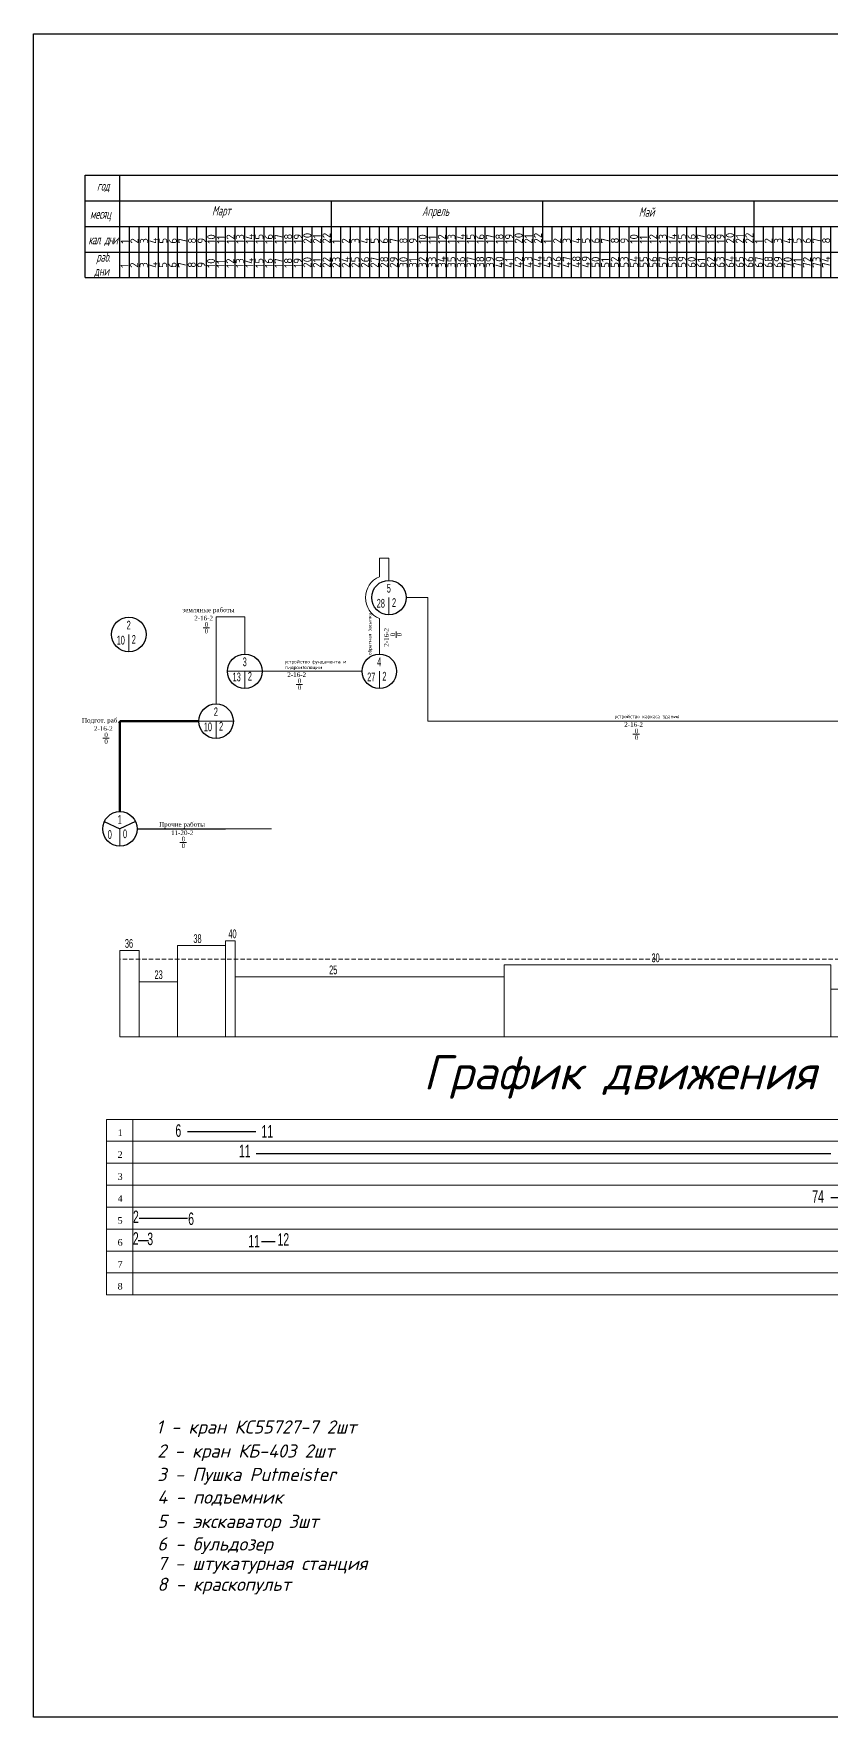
# Model space of a CAD drawing. Header units: millimetres. Extents: x 545956 to 559840, y 1708517 to 1711661.
# Drawn here: x 545956 to 546537, y 1710433 to 1711661 of the extents above; entities that cross this region are included whole.
import ezdxf

# ---------------------------------------------------------------- set-up
doc = ezdxf.new("R2010")
doc.units = ezdxf.units.MM
doc.header["$LTSCALE"] = 5
doc.linetypes.add('HIDDEN2', pattern=[4.7625, 3.175, -1.5875])
doc.layers.get('0').update_dxf_attribs({"lineweight": 30})
for name, color, linetype, lineweight in [('02 Тонкая линия', 3, 'Continuous', 25), ('ramochka', 18, 'Continuous', 50), ('text', 161, 'Continuous', 20), ('Тонкая', 250, 'Continuous', 5)]:
    doc.layers.add(name, color=color, linetype=linetype, lineweight=lineweight)
doc.styles.add('5-0.6', font='arial.ttf', dxfattribs={"height": 5})
doc.styles.add('GOST 2.304', font='CS_Gost2304.shx', dxfattribs={"width": 0.75, "oblique": 10})
doc.styles.get("Standard").update_dxf_attribs({"font": 'isocpeur.ttf'})
doc.styles.add('style2', font='isocpeui.ttf')
doc.styles.add('Римский -1.', font='times.ttf')

msp = doc.modelspace()

# ---------------------------------------------------------------- linework, layer by layer
at = {"ltscale": 0.1}
for p, q in [((545956.3, 1711661), (547671.7, 1711661)), ((545956.3, 1710433.4), (545956.3, 1711661)), ((547671.7, 1710433.4), (545956.3, 1710433.4))]:
    msp.add_line(p, q, dxfattribs=at)
at = {"color": 0, "lineweight": -2}
for p in [(546007.8, 1711086.5), (546030.6, 1711086.5)]:
    msp.add_line(p, (546019.2, 1711081.3), dxfattribs=at)
for centre in [(546215.2, 1711249.8), (546215.2, 1711249.8), (546215.2, 1711249.8), (546025.7, 1711223), (546025.7, 1711223), (546025.7, 1711223), (546110.2, 1711196.1), (546110.2, 1711196.1), (546110.2, 1711196.1), (546208.2, 1711196.1), (546208.2, 1711196.1), (546208.2, 1711196.1), (546089.2, 1711159.7), (546089.2, 1711159.7), (546089.2, 1711159.7), (546019.2, 1711081.2), (546019.2, 1711081.2), (546019.2, 1711081.2)]:
    msp.add_circle(centre, 12.6, dxfattribs=at)
at = {"layer": 'ramochka', "color": 7, "lineweight": 30}
for p, q in [((545993.9, 1711557.8), (547658.2, 1711557.8)), ((545993.9, 1711483.2), (545993.9, 1711557.8)), ((546019.2, 1711483.2), (546019.2, 1711557.8)), ((545993.9, 1711539.2), (547658.2, 1711539.2)), ((546019.2, 1711483.2), (546019.2, 1711539.2)), ((546173.3, 1711483.2), (546173.3, 1711539.2)), ((546327.2, 1711483.2), (546327.2, 1711539.2)), ((546481.2, 1711483.2), (546481.2, 1711539.2)), ((545993.9, 1711520.5), (547658.2, 1711520.5)), ((546026.2, 1711483.2), (546026.2, 1711520.5)), ((546033.2, 1711483.2), (546033.2, 1711520.5)), ((546040.2, 1711483.2), (546040.2, 1711520.5)), ((546047.2, 1711483.2), (546047.2, 1711520.5)), ((546054.2, 1711483.2), (546054.2, 1711520.5)), ((546061.2, 1711483.2), (546061.2, 1711520.5)), ((546068.2, 1711483.2), (546068.2, 1711520.5)), ((546075.2, 1711483.2), (546075.2, 1711520.5)), ((546082.2, 1711483.2), (546082.2, 1711520.5)), ((546089.2, 1711483.2), (546089.2, 1711520.5)), ((546096.2, 1711483.2), (546096.2, 1711520.5)), ((546103.2, 1711483.2), (546103.2, 1711520.5)), ((546110.2, 1711483.2), (546110.2, 1711520.5)), ((546117.2, 1711483.2), (546117.2, 1711520.5)), ((546124.2, 1711483.2), (546124.2, 1711520.5)), ((546131.2, 1711483.2), (546131.2, 1711520.5)), ((546138.2, 1711483.2), (546138.2, 1711520.5)), ((546145.2, 1711483.2), (546145.2, 1711520.5)), ((546152.2, 1711483.2), (546152.2, 1711520.5)), ((546159.2, 1711483.2), (546159.2, 1711520.5)), ((546166.2, 1711483.2), (546166.2, 1711520.5)), ((546180.2, 1711483.2), (546180.2, 1711520.5)), ((546187.2, 1711483.2), (546187.2, 1711520.5)), ((546194.2, 1711483.2), (546194.2, 1711520.5)), ((546201.2, 1711483.2), (546201.2, 1711520.5)), ((546208.2, 1711483.2), (546208.2, 1711520.5)), ((546215.2, 1711483.2), (546215.2, 1711520.5)), ((546222.2, 1711483.2), (546222.2, 1711520.5)), ((546229.2, 1711483.2), (546229.2, 1711520.5)), ((546236.2, 1711483.2), (546236.2, 1711520.5)), ((546243.2, 1711483.2), (546243.2, 1711520.5)), ((546250.2, 1711483.2), (546250.2, 1711520.5)), ((546250.2, 1711483.2), (546250.2, 1711520.5)), ((546257.2, 1711483.2), (546257.2, 1711520.5)), ((546264.2, 1711483.2), (546264.2, 1711520.5)), ((546271.2, 1711483.2), (546271.2, 1711520.5)), ((546278.2, 1711483.2), (546278.2, 1711520.5)), ((546285.2, 1711483.2), (546285.2, 1711520.5)), ((546292.2, 1711483.2), (546292.2, 1711520.5)), ((546299.2, 1711483.2), (546299.2, 1711520.5)), ((546306.2, 1711483.2), (546306.2, 1711520.5)), ((546313.2, 1711483.2), (546313.2, 1711520.5)), ((546320.2, 1711483.2), (546320.2, 1711520.5)), ((546327.2, 1711483.2), (546327.2, 1711520.5)), ((546334.2, 1711483.2), (546334.2, 1711520.5)), ((546341.2, 1711483.2), (546341.2, 1711520.5)), ((546348.2, 1711483.2), (546348.2, 1711520.5)), ((546355.2, 1711483.2), (546355.2, 1711520.5)), ((546362.2, 1711483.2), (546362.2, 1711520.5)), ((546369.2, 1711483.2), (546369.2, 1711520.5)), ((546376.2, 1711483.2), (546376.2, 1711520.5)), ((546383.2, 1711483.2), (546383.2, 1711520.5)), ((546390.2, 1711483.2), (546390.2, 1711520.5)), ((546397.2, 1711483.2), (546397.2, 1711520.5)), ((546404.2, 1711483.2), (546404.2, 1711520.5)), ((546404.2, 1711483.2), (546404.2, 1711520.5)), ((546411.2, 1711483.2), (546411.2, 1711520.5)), ((546418.2, 1711483.2), (546418.2, 1711520.5)), ((546425.2, 1711483.2), (546425.2, 1711520.5)), ((546432.2, 1711483.2), (546432.2, 1711520.5)), ((546439.2, 1711483.2), (546439.2, 1711520.5)), ((546446.2, 1711483.2), (546446.2, 1711520.5)), ((546453.2, 1711483.2), (546453.2, 1711520.5)), ((546460.2, 1711483.2), (546460.2, 1711520.5)), ((546467.2, 1711483.2), (546467.2, 1711520.5)), ((546474.2, 1711483.2), (546474.2, 1711520.5)), ((546481.2, 1711483.2), (546481.2, 1711520.5)), ((546488.2, 1711483.2), (546488.2, 1711520.5)), ((546495.2, 1711483.2), (546495.2, 1711520.5)), ((546502.2, 1711483.2), (546502.2, 1711520.5)), ((546509.2, 1711483.2), (546509.2, 1711520.5)), ((546516.2, 1711483.2), (546516.2, 1711520.5)), ((546523.2, 1711483.2), (546523.2, 1711520.5)), ((546530.2, 1711483.2), (546530.2, 1711520.5)), ((546537.2, 1711483.2), (546537.2, 1711520.5)), ((545993.9, 1711501.8), (547623.2, 1711501.8)), ((546030.1, 1711501.8), (547659.4, 1711501.8)), ((545993.9, 1711483.2), (547658.2, 1711483.2))]:
    msp.add_line(p, q, dxfattribs=at)
at = {"layer": 'Тонкая', "linetype": 'ByBlock', "ltscale": 0.2}
for p, q in [((546208.2, 1711265.1), (546208.2, 1711278.6)), ((546208.2, 1711278.6), (546215.2, 1711278.6)), ((546215.2, 1711278.6), (546215.2, 1711262.3)), ((546215.2, 1711262.3), (546215.2, 1711278.6)), ((546215.2, 1711249.8), (546215.2, 1711237.2)), ((546227.8, 1711249.8), (546243.5, 1711249.8)), ((546243.5, 1711249.8), (546243.5, 1711159.7)), ((546089.2, 1711235.8), (546110.2, 1711235.8)), ((546089.2, 1711235.8), (546089.2, 1711172.3)), ((546110.2, 1711235.8), (546110.2, 1711208.7)), ((546208.2, 1711208.7), (546208.2, 1711234.5)), ((546025.7, 1711223), (546025.7, 1711210.4)), ((546097.7, 1711196.1), (546122.8, 1711196.1)), ((546110.2, 1711196.1), (546110.2, 1711183.6)), ((546122.8, 1711196.1), (546195.7, 1711196.1)), ((546208.2, 1711196.1), (546208.2, 1711183.6)), ((546076.7, 1711159.7), (546101.8, 1711159.7)), ((546089.2, 1711159.7), (546089.2, 1711147.2)), ((546243.5, 1711159.7), (546545.7, 1711159.7)), ((546019.2, 1711081.2), (546019.2, 1711068.7)), ((546031.8, 1711081.2), (546129.7, 1711081.2)), ((546019.2, 1710992.6), (546033.2, 1710992.6)), ((546019.2, 1710992.6), (546019.2, 1710929.6)), ((546033.2, 1710992.6), (546033.2, 1710929.6)), ((546033.2, 1710989.1), (546033.2, 1710992.6)), ((546061.2, 1710929.6), (546061.2, 1710996.1)), ((546061.2, 1710996.1), (546096.2, 1710996.1)), ((546096.2, 1710929.6), (546096.2, 1710999.6)), ((546096.2, 1710999.6), (546103.2, 1710999.6)), ((546096.2, 1710996.1), (546096.2, 1710929.6)), ((546103.2, 1710999.6), (546103.2, 1710929.6)), ((546299.2, 1710929.6), (546299.2, 1710982.1)), ((546299.2, 1710982.1), (546537.2, 1710982.1)), ((546537.2, 1710982.1), (546537.2, 1710929.6)), ((546537.2, 1710929.6), (546537.2, 1710982.1)), ((546033.2, 1710929.6), (546033.2, 1710969.8)), ((546033.2, 1710969.8), (546061.2, 1710969.8)), ((546061.2, 1710969.8), (546061.2, 1710929.6)), ((546103.2, 1710929.6), (546103.2, 1710973.3)), ((546103.2, 1710973.3), (546299.2, 1710973.3)), ((546299.2, 1710973.3), (546299.2, 1710929.6)), ((546572.2, 1710964.3), (546537.2, 1710964.3)), ((546019.2, 1710929.6), (547657.9, 1710929.6)), ((546009.5, 1710869.4), (546009.5, 1710741.4)), ((546009.5, 1710869.4), (547622.9, 1710869.4)), ((546028.5, 1710869.4), (546028.5, 1710741.4)), ((546028.5, 1710869.4), (546028.5, 1710853.4)), ((546009.5, 1710853.4), (547622.9, 1710853.4)), ((546028.5, 1710853.4), (546028.5, 1710837.4)), ((546009.5, 1710837.4), (547622.9, 1710837.4)), ((546028.5, 1710837.4), (546028.5, 1710821.4)), ((546009.5, 1710821.4), (547622.9, 1710821.4)), ((546028.5, 1710821.4), (546028.5, 1710805.4)), ((546009.5, 1710805.4), (547622.9, 1710805.4)), ((546028.5, 1710805.4), (546028.5, 1710789.4)), ((546009.5, 1710789.4), (547622.9, 1710789.4)), ((546028.5, 1710789.4), (546028.5, 1710773.4)), ((546009.5, 1710773.4), (547622.9, 1710773.4)), ((546028.5, 1710773.4), (546028.5, 1710757.4)), ((546009.5, 1710757.4), (547622.9, 1710757.4)), ((546028.5, 1710757.4), (546028.5, 1710741.4)), ((546009.5, 1710741.4), (547622.9, 1710741.4))]:
    msp.add_line(p, q, dxfattribs=at)
at = {"layer": 'Тонкая', "ltscale": 0.2}
for p, q in [((546079.7, 1711227.8), (546084.4, 1711227.8)), ((546079.8, 1711227.8), (546084.5, 1711227.8)), ((546220.4, 1711220.5), (546220.4, 1711225.2)), ((546220.4, 1711220.4), (546220.4, 1711225.1)), ((546147.5, 1711186.6), (546152.2, 1711186.6)), ((546147.6, 1711186.6), (546152.3, 1711186.6)), ((546006.6, 1711147.3), (546011.3, 1711147.3)), ((546006.6, 1711147.3), (546011.2, 1711147.3)), ((546393, 1711150.2), (546397.6, 1711150.2)), ((546393, 1711150.2), (546397.6, 1711150.2)), ((546393.1, 1711150.2), (546397.7, 1711150.2)), ((546393.1, 1711150.2), (546397.7, 1711150.2)), ((546062.9, 1711071.3), (546067.6, 1711071.3))]:
    msp.add_line(p, q, dxfattribs=at)
at = {"layer": 'Тонкая', "linetype": 'ByBlock', "lineweight": 70, "ltscale": 0.2}
for p, q in [((546019.2, 1711093.8), (546019.2, 1711159.7)), ((546019.2, 1711159.7), (546076.7, 1711159.7))]:
    msp.add_line(p, q, dxfattribs=at)
at = {"layer": 'Тонкая', "linetype": 'ByBlock', "lineweight": 30, "ltscale": 0.2}
for p, q in [((546031.8, 1711081.2), (546096.2, 1711081.2)), ((546068.5, 1710860.5), (546118.2, 1710860.5)), ((546118.5, 1710844.5), (546537.2, 1710844.5)), ((546537.2, 1710812.4), (547413.7, 1710812.4)), ((546033.2, 1710797.4), (546068.5, 1710797.4)), ((546032.4, 1710781.1), (546040, 1710781.1)), ((546122.3, 1710780.4), (546132.3, 1710780.4))]:
    msp.add_line(p, q, dxfattribs=at)
at = {"layer": 'Тонкая', "linetype": 'HIDDEN2', "ltscale": 0.2}
msp.add_line((547657.9, 1710986.3), (546019.2, 1710986.3), dxfattribs=at)
at = {"layer": 'Тонкая', "linetype": 'ByBlock', "ltscale": 0.2}
msp.add_arc((546214.7, 1711249.8), 16.6, 113.057, 246.943, dxfattribs=at)

# ---------------------------------------------------------------- texts
at = {"color": 0, "lineweight": -2, "style": '5-0.6', "width": 0.6}
for s, height, p in [('5', 6.37, (546213.6, 1711253.5)), ('28', 6.37, (546206.3, 1711242.5)), ('2', 6.37, (546217.4, 1711243)), ('2', 6.37, (546024.1, 1711226.6)), ('10', 6.37, (546016.8, 1711215.6)), ('2', 6.37, (546027.8, 1711216.2)), ('3', 6.37, (546108.6, 1711199.8)), ('4', 6.37, (546206.6, 1711199.8)), ('13', 6.37, (546101.3, 1711188.8)), ('2', 6.37, (546112.4, 1711189.3)), ('27', 6.37, (546199.3, 1711188.8)), ('2', 6.37, (546210.4, 1711189.3)), ('2', 6.37, (546087.6, 1711163.4)), ('10', 6.37, (546080.3, 1711152.4)), ('2', 6.37, (546091.4, 1711152.9)), ('1', 6.37, (546017.6, 1711084.9)), ('0', 6.37, (546010.3, 1711073.9)), ('0', 6.37, (546021.4, 1711074.4)), ('38', 6.37, (546072.7, 1710998)), ('40', 6.37, (546098.2, 1711001.5)), ('36', 6.37, (546022.8, 1710994.5)), ('25', 6.37, (546171.6, 1710975.2)), ('30', 6.37, (546406.5, 1710984)), ('23', 6.37, (546044.4, 1710971.7)), ('6', 9.09, (546059.6, 1710856.7)), ('11', 9.09, (546122.3, 1710856.1)), ('11', 9.09, (546105.9, 1710841.8)), ('74', 9.09, (546523.6, 1710808.6)), ('2', 9.09, (546028.7, 1710793.8)), ('6', 9.09, (546068.9, 1710792.4)), ('2', 9.09, (546028.6, 1710778)), ('3', 9.09, (546039.1, 1710777.7)), ('11', 9.09, (546112.7, 1710776.1)), ('12', 9.09, (546134, 1710777.3))]:
    msp.add_text(s, height=height, dxfattribs=at).set_placement(p)
for s, height, style, p in [('График движения основных строительных машин и механизмов', 25, 'style2', (546240.2, 1710891.2)), ('1', 4.8, 'Римский -1.', (546017.5, 1710857.3)), ('2', 4.8, 'Римский -1.', (546017.5, 1710841.3)), ('3', 4.8, 'Римский -1.', (546017.5, 1710825.3)), ('4', 4.8, 'Римский -1.', (546017.5, 1710809.3)), ('5', 4.8, 'Римский -1.', (546017.5, 1710793.3)), ('6', 4.8, 'Римский -1.', (546017.5, 1710777.3)), ('7', 4.8, 'Римский -1.', (546017.5, 1710761.3)), ('8', 4.8, 'Римский -1.', (546017.5, 1710745.3)), ('1 - кран КС55727-7 2шт', 9.6, 'style2', (546045.5, 1710640.3)), ('2 - кран КБ-403 2шт', 9.6, 'style2', (546046.4, 1710622.8)), ('3 - Пушка Putmeister', 9.6, 'style2', (546046.4, 1710605.7)), ('4 - подъемник', 9.6, 'style2', (546046.4, 1710589.2)), ('5 - экскаватор 3шт', 9.6, 'style2', (546046.4, 1710571.5)), ('6 - бульдозер', 9.6, 'style2', (546046.4, 1710555)), ('7 - штукатурная станция', 9.6, 'style2', (546046.4, 1710540.8)), ('8 - краскопульт', 9.6, 'style2', (546046.4, 1710525.6))]:
    msp.add_text(s, height=height, dxfattribs=dict(style=style)).set_placement(p)
at = {"layer": '02 Тонкая линия', "color": 7, "char_height": 5.833, "width": 0.0841, "attachment_point": 1, "rotation": 90}
for s, insert in [('{\\fISOCPEUR|b0|i0|c204|p34;1}', (546019.8, 1711507.9)), ('{\\fISOCPEUR|b0|i0|c204|p34;1}', (546019.8, 1711507.9)), ('{\\fISOCPEUR|b0|i0|c204|p34;2}', (546026.8, 1711507.9)), ('{\\fISOCPEUR|b0|i0|c204|p34;3}', (546033.8, 1711507.9)), ('{\\fISOCPEUR|b0|i0|c204|p34;4}', (546040.8, 1711507.9)), ('{\\fISOCPEUR|b0|i0|c204|p34;5}', (546047.8, 1711507.9)), ('{\\fISOCPEUR|b0|i0|c204|p34;6}', (546054.8, 1711507.9)), ('{\\fISOCPEUR|b0|i0|c204|p34;7}', (546061.8, 1711507.9)), ('{\\fISOCPEUR|b0|i0|c204|p34;8}', (546068.8, 1711507.9)), ('{\\fISOCPEUR|b0|i0|c204|p34;9}', (546075.8, 1711507.9)), ('{\\fISOCPEUR|b0|i0|c204|p34;10}', (546082.8, 1711507.9)), ('{\\fISOCPEUR|b0|i0|c204|p34;11}', (546089.8, 1711507.9)), ('{\\fISOCPEUR|b0|i0|c204|p34;12}', (546096.8, 1711507.9)), ('{\\fISOCPEUR|b0|i0|c204|p34;13}', (546103.8, 1711507.9)), ('{\\fISOCPEUR|b0|i0|c204|p34;14}', (546110.8, 1711507.9)), ('{\\fISOCPEUR|b0|i0|c204|p34;15}', (546117.8, 1711507.9)), ('{\\fISOCPEUR|b0|i0|c204|p34;16}', (546124.8, 1711507.9)), ('{\\fISOCPEUR|b0|i0|c204|p34;17}', (546131.8, 1711507.9)), ('{\\fISOCPEUR|b0|i0|c204|p34;18}', (546138.8, 1711507.9)), ('{\\fISOCPEUR|b0|i0|c204|p34;19}', (546145.8, 1711507.9)), ('{\\fISOCPEUR|b0|i0|c204|p34;20}', (546152.8, 1711507.9)), ('{\\fISOCPEUR|b0|i0|c204|p34;21}', (546159.8, 1711507.9)), ('{\\fISOCPEUR|b0|i0|c204|p34;22}', (546166.8, 1711507.9)), ('{\\fISOCPEUR|b0|i0|c204|p34;1}', (546173.8, 1711507.9)), ('{\\fISOCPEUR|b0|i0|c204|p34;2}', (546180.8, 1711507.9)), ('{\\fISOCPEUR|b0|i0|c204|p34;3}', (546187.8, 1711507.9)), ('{\\fISOCPEUR|b0|i0|c204|p34;4}', (546194.8, 1711507.9)), ('{\\fISOCPEUR|b0|i0|c204|p34;5}', (546201.8, 1711507.9)), ('{\\fISOCPEUR|b0|i0|c204|p34;6}', (546208.8, 1711507.9)), ('{\\fISOCPEUR|b0|i0|c204|p34;7}', (546215.8, 1711507.9)), ('{\\fISOCPEUR|b0|i0|c204|p34;8}', (546222.8, 1711507.9)), ('{\\fISOCPEUR|b0|i0|c204|p34;9}', (546229.8, 1711507.9)), ('{\\fISOCPEUR|b0|i0|c204|p34;10}', (546236.8, 1711507.9)), ('{\\fISOCPEUR|b0|i0|c204|p34;11}', (546243.8, 1711507.9)), ('{\\fISOCPEUR|b0|i0|c204|p34;12}', (546250.8, 1711507.9)), ('{\\fISOCPEUR|b0|i0|c204|p34;13}', (546257.8, 1711507.9)), ('{\\fISOCPEUR|b0|i0|c204|p34;14}', (546264.8, 1711507.9)), ('{\\fISOCPEUR|b0|i0|c204|p34;15}', (546271.8, 1711507.9)), ('{\\fISOCPEUR|b0|i0|c204|p34;16}', (546278.8, 1711507.9)), ('{\\fISOCPEUR|b0|i0|c204|p34;17}', (546285.8, 1711507.9)), ('{\\fISOCPEUR|b0|i0|c204|p34;18}', (546292.8, 1711507.9)), ('{\\fISOCPEUR|b0|i0|c204|p34;19}', (546299.8, 1711507.9)), ('{\\fISOCPEUR|b0|i0|c204|p34;20}', (546306.8, 1711507.9)), ('{\\fISOCPEUR|b0|i0|c204|p34;21}', (546313.8, 1711507.9)), ('{\\fISOCPEUR|b0|i0|c204|p34;22}', (546320.8, 1711507.9)), ('{\\fISOCPEUR|b0|i0|c204|p34;1}', (546327.8, 1711508)), ('{\\fISOCPEUR|b0|i0|c204|p34;2}', (546334.8, 1711508)), ('{\\fISOCPEUR|b0|i0|c204|p34;3}', (546341.8, 1711508)), ('{\\fISOCPEUR|b0|i0|c204|p34;4}', (546348.8, 1711508)), ('{\\fISOCPEUR|b0|i0|c204|p34;5}', (546355.8, 1711508)), ('{\\fISOCPEUR|b0|i0|c204|p34;6}', (546362.8, 1711508)), ('{\\fISOCPEUR|b0|i0|c204|p34;7}', (546369.8, 1711508)), ('{\\fISOCPEUR|b0|i0|c204|p34;8}', (546376.8, 1711508)), ('{\\fISOCPEUR|b0|i0|c204|p34;9}', (546383.8, 1711508)), ('{\\fISOCPEUR|b0|i0|c204|p34;10}', (546390.8, 1711508)), ('{\\fISOCPEUR|b0|i0|c204|p34;11}', (546397.8, 1711508)), ('{\\fISOCPEUR|b0|i0|c204|p34;12}', (546404.8, 1711508)), ('{\\fISOCPEUR|b0|i0|c204|p34;13}', (546411.8, 1711508)), ('{\\fISOCPEUR|b0|i0|c204|p34;14}', (546418.8, 1711508)), ('{\\fISOCPEUR|b0|i0|c204|p34;15}', (546425.8, 1711508)), ('{\\fISOCPEUR|b0|i0|c204|p34;16}', (546432.8, 1711508)), ('{\\fISOCPEUR|b0|i0|c204|p34;17}', (546439.8, 1711508)), ('{\\fISOCPEUR|b0|i0|c204|p34;18}', (546446.8, 1711508)), ('{\\fISOCPEUR|b0|i0|c204|p34;19}', (546453.8, 1711508)), ('{\\fISOCPEUR|b0|i0|c204|p34;20}', (546460.8, 1711508)), ('{\\fISOCPEUR|b0|i0|c204|p34;21}', (546467.8, 1711508)), ('{\\fISOCPEUR|b0|i0|c204|p34;22}', (546474.8, 1711508)), ('{\\fISOCPEUR|b0|i0|c204|p34;1}', (546481.8, 1711508)), ('{\\fISOCPEUR|b0|i0|c204|p34;2}', (546488.8, 1711508)), ('{\\fISOCPEUR|b0|i0|c204|p34;3}', (546495.8, 1711508)), ('{\\fISOCPEUR|b0|i0|c204|p34;4}', (546502.8, 1711508)), ('{\\fISOCPEUR|b0|i0|c204|p34;5}', (546509.8, 1711508)), ('{\\fISOCPEUR|b0|i0|c204|p34;6}', (546516.8, 1711508)), ('{\\fISOCPEUR|b0|i0|c204|p34;7}', (546523.8, 1711508)), ('{\\fISOCPEUR|b0|i0|c204|p34;8}', (546530.8, 1711508)), ('{\\fISOCPEUR|b0|i0|c204|p34;10}', (546082.6, 1711490.3)), ('{\\fISOCPEUR|b0|i0|c204|p34;12}', (546096.6, 1711490.3)), ('{\\fISOCPEUR|b0|i0|c204|p34;13}', (546103.6, 1711490.3)), ('{\\fISOCPEUR|b0|i0|c204|p34;14}', (546110.6, 1711490.3)), ('{\\fISOCPEUR|b0|i0|c204|p34;15}', (546117.8, 1711490.3)), ('{\\fISOCPEUR|b0|i0|c204|p34;16}', (546124.8, 1711490.3)), ('{\\fISOCPEUR|b0|i0|c204|p34;17}', (546131.8, 1711490.3)), ('{\\fISOCPEUR|b0|i0|c204|p34;18}', (546138.8, 1711490.3)), ('{\\fISOCPEUR|b0|i0|c204|p34;19}', (546145.8, 1711490.3)), ('{\\fISOCPEUR|b0|i0|c204|p34;20}', (546152.8, 1711490.3)), ('{\\fISOCPEUR|b0|i0|c204|p34;21}', (546159.8, 1711490.3)), ('{\\fISOCPEUR|b0|i0|c204|p34;22}', (546166.8, 1711490.3)), ('{\\fISOCPEUR|b0|i0|c204|p34;23}', (546173.8, 1711490.3)), ('{\\fISOCPEUR|b0|i0|c204|p34;24}', (546180.8, 1711490.3)), ('{\\fISOCPEUR|b0|i0|c204|p34;25}', (546187.8, 1711490.3)), ('{\\fISOCPEUR|b0|i0|c204|p34;26}', (546194.8, 1711490.3)), ('{\\fISOCPEUR|b0|i0|c204|p34;27}', (546201.8, 1711490.3)), ('{\\fISOCPEUR|b0|i0|c204|p34;28}', (546208.8, 1711490.3)), ('{\\fISOCPEUR|b0|i0|c204|p34;29}', (546215.8, 1711490.3)), ('{\\fISOCPEUR|b0|i0|c204|p34;30}', (546222.8, 1711490.3)), ('{\\fISOCPEUR|b0|i0|c204|p34;31}', (546229.8, 1711490.3)), ('{\\fISOCPEUR|b0|i0|c204|p34;32}', (546236.8, 1711490.3)), ('{\\fISOCPEUR|b0|i0|c204|p34;33}', (546243.8, 1711490.3)), ('{\\fISOCPEUR|b0|i0|c204|p34;34}', (546250.8, 1711490.3)), ('{\\fISOCPEUR|b0|i0|c204|p34;35}', (546257.8, 1711490.3)), ('{\\fISOCPEUR|b0|i0|c204|p34;36}', (546264.8, 1711490.3)), ('{\\fISOCPEUR|b0|i0|c204|p34;37}', (546271.8, 1711490.3)), ('{\\fISOCPEUR|b0|i0|c204|p34;38}', (546278.8, 1711490.3)), ('{\\fISOCPEUR|b0|i0|c204|p34;39}', (546285.8, 1711490.3)), ('{\\fISOCPEUR|b0|i0|c204|p34;40}', (546292.8, 1711490.3)), ('{\\fISOCPEUR|b0|i0|c204|p34;41}', (546299.8, 1711490.3)), ('{\\fISOCPEUR|b0|i0|c204|p34;42}', (546306.8, 1711490.3)), ('{\\fISOCPEUR|b0|i0|c204|p34;43}', (546313.8, 1711490.3)), ('{\\fISOCPEUR|b0|i0|c204|p34;44}', (546320.8, 1711490.3)), ('{\\fISOCPEUR|b0|i0|c204|p34;45}', (546327.8, 1711490.3)), ('{\\fISOCPEUR|b0|i0|c204|p34;46}', (546334.8, 1711490.3)), ('{\\fISOCPEUR|b0|i0|c204|p34;47}', (546341.8, 1711490.3)), ('{\\fISOCPEUR|b0|i0|c204|p34;48}', (546348.8, 1711490.3)), ('{\\fISOCPEUR|b0|i0|c204|p34;49}', (546355.8, 1711490.3)), ('{\\fISOCPEUR|b0|i0|c204|p34;50}', (546362.8, 1711490.3)), ('{\\fISOCPEUR|b0|i0|c204|p34;51}', (546369.8, 1711490.3)), ('{\\fISOCPEUR|b0|i0|c204|p34;52}', (546376.8, 1711490.3)), ('{\\fISOCPEUR|b0|i0|c204|p34;53}', (546383.8, 1711490.3)), ('{\\fISOCPEUR|b0|i0|c204|p34;54}', (546390.8, 1711490.3)), ('{\\fISOCPEUR|b0|i0|c204|p34;55}', (546397.8, 1711490.3)), ('{\\fISOCPEUR|b0|i0|c204|p34;56}', (546404.8, 1711490.3)), ('{\\fISOCPEUR|b0|i0|c204|p34;57}', (546411.8, 1711490.3)), ('{\\fISOCPEUR|b0|i0|c204|p34;58}', (546418.8, 1711490.3)), ('{\\fISOCPEUR|b0|i0|c204|p34;59}', (546425.8, 1711490.3)), ('{\\fISOCPEUR|b0|i0|c204|p34;60}', (546432.8, 1711490.3)), ('{\\fISOCPEUR|b0|i0|c204|p34;61}', (546439.8, 1711490.3)), ('{\\fISOCPEUR|b0|i0|c204|p34;62}', (546446.8, 1711490.3)), ('{\\fISOCPEUR|b0|i0|c204|p34;63}', (546453.8, 1711490.3)), ('{\\fISOCPEUR|b0|i0|c204|p34;64}', (546460.8, 1711490.3)), ('{\\fISOCPEUR|b0|i0|c204|p34;65}', (546467.8, 1711490.3)), ('{\\fISOCPEUR|b0|i0|c204|p34;66}', (546474.8, 1711490.3)), ('{\\fISOCPEUR|b0|i0|c204|p34;67}', (546481.8, 1711490.3)), ('{\\fISOCPEUR|b0|i0|c204|p34;68}', (546488.8, 1711490.3)), ('{\\fISOCPEUR|b0|i0|c204|p34;69}', (546495.8, 1711490.3)), ('{\\fISOCPEUR|b0|i0|c204|p34;70}', (546502.8, 1711490.3)), ('{\\fISOCPEUR|b0|i0|c204|p34;71}', (546509.8, 1711490.3)), ('{\\fISOCPEUR|b0|i0|c204|p34;72}', (546516.8, 1711490.3)), ('{\\fISOCPEUR|b0|i0|c204|p34;73}', (546523.8, 1711490.3)), ('{\\fISOCPEUR|b0|i0|c204|p34;74}', (546530.8, 1711490.3)), ('{\\fISOCPEUR|b0|i0|c204|p34;1}', (546019.6, 1711490.3)), ('{\\fISOCPEUR|b0|i0|c204|p34;2}', (546026.6, 1711490.3)), ('{\\fISOCPEUR|b0|i0|c204|p34;3}', (546033.6, 1711490.3)), ('{\\fISOCPEUR|b0|i0|c204|p34;4}', (546040.6, 1711490.3)), ('{\\fISOCPEUR|b0|i0|c204|p34;5}', (546047.6, 1711490.3)), ('{\\fISOCPEUR|b0|i0|c204|p34;6}', (546054.6, 1711490.3)), ('{\\fISOCPEUR|b0|i0|c204|p34;7}', (546061.6, 1711490.3)), ('{\\fISOCPEUR|b0|i0|c204|p34;8}', (546068.6, 1711490.3)), ('{\\fISOCPEUR|b0|i0|c204|p34;9}', (546075.6, 1711490.3)), ('{\\fISOCPEUR|b0|i0|c204|p34;11}', (546089.6, 1711490.3))]:
    msp.add_mtext(s, dxfattribs=dict(at, insert=insert))
at = {"layer": 'text', "color": 7, "ltscale": 0.5, "char_height": 7, "attachment_point": 5, "style": 'GOST 2.304'}
for s, insert, width in [('{\\Q15;год}', (546007, 1711549.5), 39.706), ('{\\Q15;Март}', (546093, 1711531), 77), ('{\\Q15;Апрель}', (546249.1, 1711530.7), 77), ('{\\Q15;Май}', (546402.9, 1711531), 77), ('{\\Q15;месяц}', (546005, 1711528.6), 77), ('{\\Q15;\\W0.65;\\T0.8;кал. дни}', (546006.6, 1711510.3), 85.727), ('{\\Q15;раб. }', (546007.1, 1711497.3), 77)]:
    msp.add_mtext(s, dxfattribs=dict(at, insert=insert, width=width))
at = {"layer": 'Тонкая', "lineweight": -2, "style": 'Римский -1.'}
for s, p in [('земляные работы', (546064.7, 1711239.2)), ('2-16-2', (546073.3, 1711233.2)), ('0', (546080.9, 1711228.6)), ('0', (546080.9, 1711223.8)), ('2-16-2', (546141.1, 1711192)), ('0', (546148.7, 1711187.4)), ('0', (546148.7, 1711182.6)), ('Подгот. раб.', (545991.5, 1711158.7)), ('2-16-2', (546000.2, 1711152.7)), ('2-16-2', (546386.6, 1711155.6)), ('2-16-2', (546386.6, 1711155.6)), ('0', (546394.2, 1711151)), ('0', (546394.2, 1711151)), ('0', (546007.8, 1711148.1)), ('0', (546007.8, 1711143.3)), ('0', (546394.2, 1711146.2)), ('0', (546394.2, 1711146.2)), ('Прочие работы', (546047.7, 1711082.8)), ('11-20-2', (546056.4, 1711076.7)), ('0', (546064.1, 1711072.1)), ('0', (546064.1, 1711067.3))]:
    msp.add_text(s, height=3.36, dxfattribs=at).set_placement(p)
for s, p in [('2-16-2', (546215, 1711214)), ('0', (546219.6, 1711221.6)), ('0', (546224.4, 1711221.6))]:
    msp.add_text(s, height=3.36, rotation=90, dxfattribs=at).set_placement(p)
at = {"layer": 'Тонкая', "linetype": 'ByBlock', "insert": (546000.6, 1711491.5), "char_height": 7, "width": 13.965, "attachment_point": 1, "style": 'GOST 2.304'}
msp.add_mtext('дни', dxfattribs=at)
at = {"layer": 'Тонкая', "linetype": 'ByBlock', "ltscale": 0.2, "insert": (546199.9, 1711208.1), "char_height": 2.5, "attachment_point": 1, "rotation": 90}
msp.add_mtext_dynamic_manual_height_columns('{\\C0;обратная засыпка}', width=53.989, gutter_width=12.5, heights=[0], dxfattribs=at)
at = {"layer": 'Тонкая', "linetype": 'ByBlock', "ltscale": 0.2, "char_height": 2.5, "attachment_point": 1}
for s, insert in [('{\\C0;устройство фундамента и\\Pгидроизоляции}', (546139.3, 1711204.4)), ('{\\C0;устройство каркаса здания}', (546379.8, 1711164.4))]:
    msp.add_mtext_dynamic_manual_height_columns(s, width=53.989, gutter_width=12.5, heights=[0], dxfattribs=dict(at, insert=insert))

doc.saveas('drawing.dxf')
